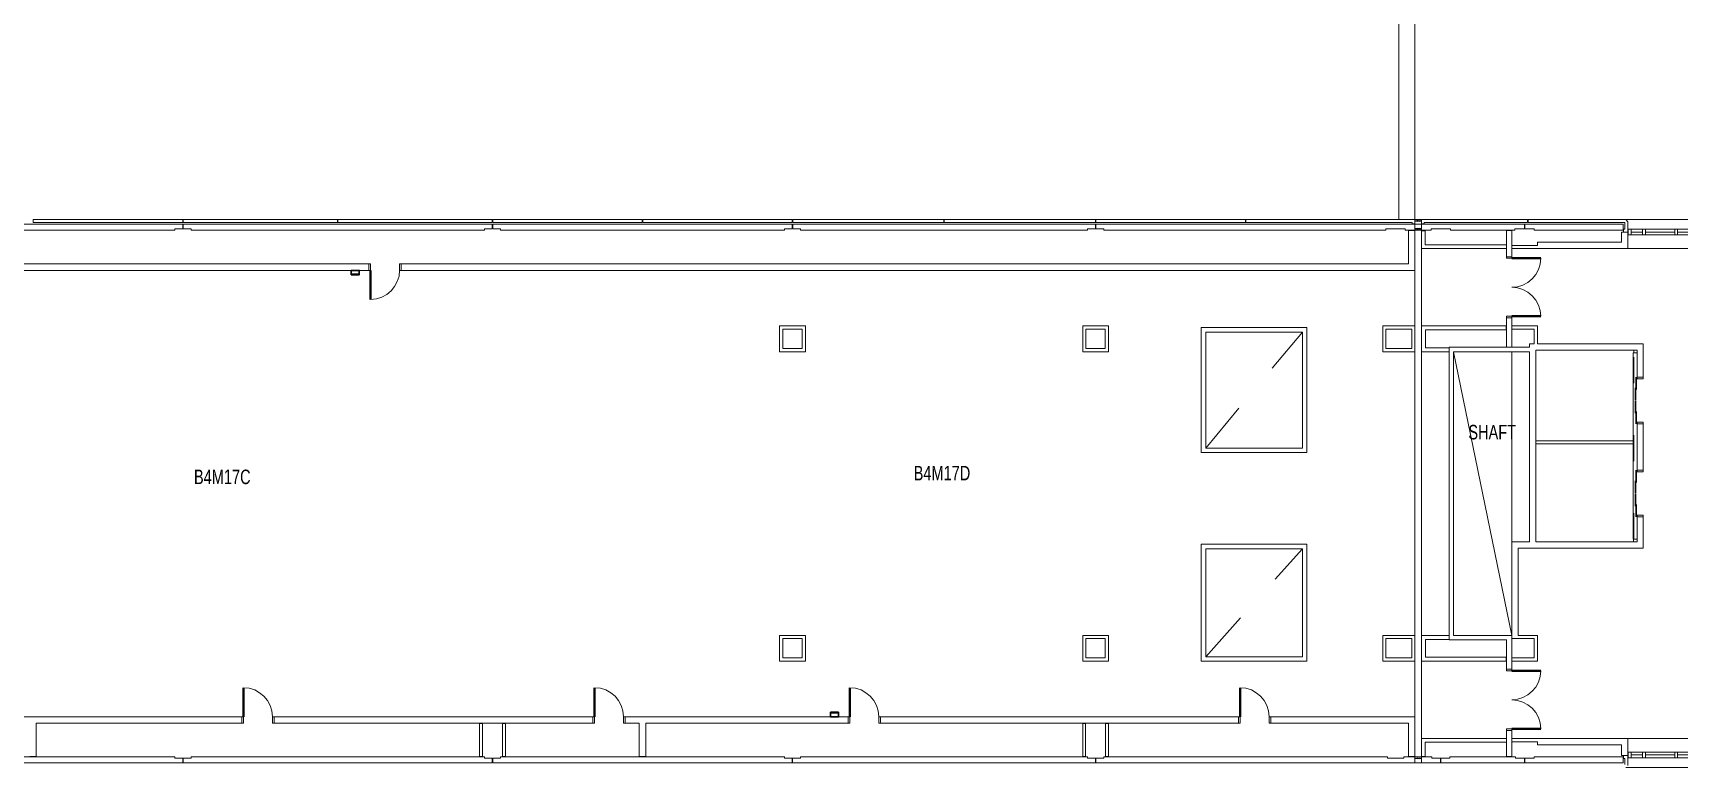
# Model space of a CAD drawing. Header units: inches. Extents: x 1097 to 10841, y 897 to 6841.
# Drawn here: x 6735 to 8776, y 3534 to 4440 of the extents above; entities that cross this region are included whole.
import ezdxf
from ezdxf.enums import TextEntityAlignment as Align

# ---------------------------------------------------------------- set-up
doc = ezdxf.new("R2010")
doc.units = ezdxf.units.IN
doc.header["$MEASUREMENT"] = 0
doc.linetypes.add('DGN2', pattern=[128.991752, 64.495876, -64.495876])
doc.linetypes.add('DGN5', pattern=[96.743814, 32.247938, -64.495876])
doc.layers.get('0').update_dxf_attribs({"lineweight": 18})
for name, color, linetype, lineweight, true_color in [('Level 15', 7, 'Continuous', 18, 0xfefefe), ('Level 16', 7, 'Continuous', 18, 0xfefefe), ('Level 18', 7, 'Continuous', 18, 0xfefefe), ('Level 21', 7, 'Continuous', 18, 0xfefefe), ('Level 22', 7, 'Continuous', 18, 0xfefefe), ('Level 23', 7, 'Continuous', 18, 0xfefefe), ('Level 24', 7, 'Continuous', 18, 0xfefefe), ('Level 25', 7, 'Continuous', 18, 0xfefefe), ('Level 26', 7, 'Continuous', 18, 0xfefefe), ('Level 38', 7, 'Continuous', 18, 0xfefefe), ('Level 48', 7, 'Continuous', 18, 0xfefefe), ('Level 54', 7, 'Continuous', 18, 0xfefefe)]:
    doc.layers.add(name, color=color, linetype=linetype, lineweight=lineweight, true_color=true_color)
doc.styles.add('Styledgn001', font='dgn001.shx')

# ---------------------------------------------------------------- blocks, each defined once
blk = doc.blocks.new('8EJ1')
at = {"layer": 'Level 21', "color": 2, "linetype": 'Continuous', "lineweight": 13, "true_color": 0xffff00}
for p, q in [((0, 0), (8, 0)), ((1.5, 0), (1.5, -1.022625)), ((3.125, 0), (3.125, -1.022625)), ((4.875, 0), (4.875, -1.022625)), ((6.5, 0), (6.5, -1.022625))]:
    blk.add_line(p, q, dxfattribs=at)
blk.add_lwpolyline([(8, -1.5), (7.5, -2.5), (7, -1.5), (6.5, -2.5), (6, -1.5), (5.5, -2.5), (5, -1.5), (4.5, -2.5), (4, -1.5), (3.5, -2.5), (3, -1.5), (2.5, -2.5), (2, -1.5), (1.5, -2.5), (1, -1.5), (0.5, -2.5), (0, -1.5)], dxfattribs=at)
blk = doc.blocks.new('ASHNG7')
at = {"layer": 'Level 25', "color": 2, "linetype": 'Continuous', "lineweight": 40, "true_color": 0xffff00}
blk.add_line((0, 36), (0, 0), dxfattribs=at)
at = {"layer": 'Level 25', "color": 2, "linetype": 'Continuous', "lineweight": 0, "true_color": 0xffff00}
blk.add_ellipse((0, 0), major_axis=(36.000001, 0), ratio=1, start_param=6.2831850163, end_param=7.8539812946, dxfattribs=at)
at = {"layer": 'Level 26', "color": 2, "linetype": 'Continuous', "lineweight": 13, "true_color": 0xffff00}
for points in [[(-1.999875, 0), (0.000125, 0), (0.000125, -7.999875), (-1.999875, -7.999875)], [(38, 0), (36, 0), (36, -7.999875), (38, -7.999875)]]:
    blk.add_lwpolyline(points, dxfattribs=at)
blk = doc.blocks.new('ASHNG8')
at = {"layer": 'Level 25', "color": 2, "linetype": 'Continuous', "lineweight": 40, "true_color": 0xffff00}
blk.add_line((0, 36), (0, 0), dxfattribs=at)
at = {"layer": 'Level 25', "color": 2, "linetype": 'Continuous', "lineweight": 0, "true_color": 0xffff00}
blk.add_ellipse((0, 0), major_axis=(36.000001, 0), ratio=1, start_param=6.2831850163, end_param=7.8539812946, dxfattribs=at)
at = {"layer": 'Level 26', "color": 2, "linetype": 'Continuous', "lineweight": 13, "true_color": 0xffff00}
for points in [[(-1.999875, 0), (0.000125, 0), (0.000125, -7.999875), (-1.999875, -7.999875)], [(38, 0), (36, 0), (36, -7.999875), (38, -7.999875)]]:
    blk.add_lwpolyline(points, dxfattribs=at)
blk = doc.blocks.new('ASHNG9')
at = {"layer": 'Level 25', "color": 2, "linetype": 'Continuous', "lineweight": 40, "true_color": 0xffff00}
blk.add_line((0, 36), (0, 0), dxfattribs=at)
at = {"layer": 'Level 25', "color": 2, "linetype": 'Continuous', "lineweight": 0, "true_color": 0xffff00}
blk.add_ellipse((0, 0), major_axis=(36.000001, 0), ratio=1, start_param=6.2831850163, end_param=7.8539812946, dxfattribs=at)
at = {"layer": 'Level 26', "color": 2, "linetype": 'Continuous', "lineweight": 13, "true_color": 0xffff00}
for points in [[(-1.999875, 0), (0.000125, 0), (0.000125, -7.999875), (-1.999875, -7.999875)], [(38, 0), (36, 0), (36, -7.999875), (38, -7.999875)]]:
    blk.add_lwpolyline(points, dxfattribs=at)
blk = doc.blocks.new('ASHNG10')
at = {"layer": 'Level 25', "color": 2, "linetype": 'Continuous', "lineweight": 40, "true_color": 0xffff00}
blk.add_line((0, 36), (0, 0), dxfattribs=at)
at = {"layer": 'Level 25', "color": 2, "linetype": 'Continuous', "lineweight": 0, "true_color": 0xffff00}
blk.add_ellipse((0, 0), major_axis=(36.000001, 0), ratio=1, start_param=6.2831850163, end_param=7.8539812946, dxfattribs=at)
at = {"layer": 'Level 26', "color": 2, "linetype": 'Continuous', "lineweight": 13, "true_color": 0xffff00}
for points in [[(-1.999875, 0), (0.000125, 0), (0.000125, -7.999875), (-1.999875, -7.999875)], [(38, 0), (36, 0), (36, -7.999875), (38, -7.999875)]]:
    blk.add_lwpolyline(points, dxfattribs=at)
blk = doc.blocks.new('ASHNG12')
at = {"layer": 'Level 25', "color": 2, "linetype": 'Continuous', "lineweight": 40, "true_color": 0xffff00}
blk.add_line((0, -36), (0, 0), dxfattribs=at)
at = {"layer": 'Level 25', "color": 2, "linetype": 'Continuous', "lineweight": 0, "true_color": 0xffff00}
blk.add_ellipse((0, 0), major_axis=(36.000001, 0), ratio=1, start_param=4.7123893198, end_param=6.283185598, dxfattribs=at)
at = {"layer": 'Level 26', "color": 2, "linetype": 'Continuous', "lineweight": 13, "true_color": 0xffff00}
for points in [[(-1.999875, 0), (0.000125, 0), (0.000125, 7.999875), (-1.999875, 7.999875)], [(38, 0), (36, 0), (36, 7.999875), (38, 7.999875)]]:
    blk.add_lwpolyline(points, dxfattribs=at)
blk = doc.blocks.new('8EJ2')
at = {"layer": 'Level 21', "color": 2, "linetype": 'Continuous', "lineweight": 13, "true_color": 0xffff00}
for p, q in [((0, 0), (8, 0)), ((1.5, 0), (1.5, 1.022625)), ((3.125, 0), (3.125, 1.022625)), ((4.875, 0), (4.875, 1.022625)), ((6.5, 0), (6.5, 1.022625))]:
    blk.add_line(p, q, dxfattribs=at)
blk.add_lwpolyline([(8, 1.5), (7.5, 2.5), (7, 1.5), (6.5, 2.5), (6, 1.5), (5.5, 2.5), (5, 1.5), (4.5, 2.5), (4, 1.5), (3.5, 2.5), (3, 1.5), (2.5, 2.5), (2, 1.5), (1.5, 2.5), (1, 1.5), (0.5, 2.5), (0, 1.5)], dxfattribs=at)
blk = doc.blocks.new('8EJ3')
at = {"layer": 'Level 21', "color": 2, "linetype": 'Continuous', "lineweight": 13, "true_color": 0xffff00}
for p, q in [((0, 0), (-8, 0)), ((-6.5, 0), (-6.5, -1.022625)), ((-4.875, 0), (-4.875, -1.022625)), ((-3.125, 0), (-3.125, -1.022625)), ((-1.5, 0), (-1.5, -1.022625))]:
    blk.add_line(p, q, dxfattribs=at)
blk.add_lwpolyline([(-8, -1.5), (-7.5, -2.5), (-7, -1.5), (-6.5, -2.5), (-6, -1.5), (-5.5, -2.5), (-5, -1.5), (-4.5, -2.5), (-4, -1.5), (-3.5, -2.5), (-3, -1.5), (-2.5, -2.5), (-2, -1.5), (-1.5, -2.5), (-1, -1.5), (-0.5, -2.5), (0, -1.5)], dxfattribs=at)
blk = doc.blocks.new('FE2')
at = {"layer": 'Level 54', "color": 30, "linetype": 'Continuous', "lineweight": 0, "true_color": 0xf26432}
blk.add_line((-5, 4.5), (5, 4.5), dxfattribs=at)
at = {"layer": 'Level 54', "color": 30, "linetype": 'Continuous', "lineweight": 30, "true_color": 0xf26432}
blk.add_lwpolyline([(-5, 5.5), (-5, 0), (5, 0), (5, 5.5), (-5, 5.5)], close=True, dxfattribs=at)
blk = doc.blocks.new('FE3')
at = {"layer": 'Level 54', "color": 30, "linetype": 'Continuous', "lineweight": 0, "true_color": 0xf26432}
blk.add_line((-5, -4.5), (5, -4.5), dxfattribs=at)
at = {"layer": 'Level 54', "color": 30, "linetype": 'Continuous', "lineweight": 30, "true_color": 0xf26432}
blk.add_lwpolyline([(-5, -5.5), (-5, 0), (5, 0), (5, -5.5), (-5, -5.5)], close=True, dxfattribs=at)
blk = doc.blocks.new('WINWIN1')
at = {"layer": 'Level 15', "color": 30, "linetype": 'Continuous', "lineweight": 0, "true_color": 0xf26432}
blk.add_line((-82.5, 19), (3.11, 19), dxfattribs=at)
at = {"layer": 'Level 16', "color": 163, "linetype": 'Continuous', "lineweight": 0, "true_color": 0x5587b9}
for p, q in [((-3.5, 7), (-75.5, 7)), ((-3.5, 0), (-75.5, 0))]:
    blk.add_line(p, q, dxfattribs=at)
at = {"layer": 'Level 16', "color": 163, "linetype": 'Continuous', "lineweight": 13, "true_color": 0x5587b9}
for p, q in [((-61.25, 3.5), (-75.5, 3.5)), ((-21.25, 3.5), (-57.75, 3.5)), ((-3.5, 3.5), (-17.75, 3.5))]:
    blk.add_line(p, q, dxfattribs=at)
for points in [[(-79, 0), (-79, 7), (-75.5, 7), (-75.5, 0), (-79, 0)], [(-61.25, 0), (-61.25, 7), (-57.75, 7), (-57.75, 0), (-61.25, 0)], [(-21.25, 0), (-21.25, 7), (-17.75, 7), (-17.75, 0), (-21.25, 0)], [(-3.5, 0), (-3.5, 7), (0, 7), (0, 0), (-3.5, 0)]]:
    blk.add_lwpolyline(points, close=True, dxfattribs=at)
blk = doc.blocks.new('WINWIN2')
at = {"layer": 'Level 15', "color": 30, "linetype": 'Continuous', "lineweight": 0, "true_color": 0xf26432}
blk.add_line((82.5, -19), (-3.11, -19), dxfattribs=at)
at = {"layer": 'Level 16', "color": 163, "linetype": 'Continuous', "lineweight": 0, "true_color": 0x5587b9}
for p, q in [((3.5, 0), (75.5, 0)), ((3.5, -7), (75.5, -7))]:
    blk.add_line(p, q, dxfattribs=at)
at = {"layer": 'Level 16', "color": 163, "linetype": 'Continuous', "lineweight": 13, "true_color": 0x5587b9}
for p, q in [((3.5, -3.5), (17.75, -3.5)), ((21.25, -3.5), (57.75, -3.5)), ((61.25, -3.5), (75.5, -3.5))]:
    blk.add_line(p, q, dxfattribs=at)
for points in [[(3.5, 0), (3.5, -7), (0, -7), (0, 0), (3.5, 0)], [(21.25, 0), (21.25, -7), (17.75, -7), (17.75, 0), (21.25, 0)], [(61.25, 0), (61.25, -7), (57.75, -7), (57.75, 0), (61.25, 0)], [(79, 0), (79, -7), (75.5, -7), (75.5, 0), (79, 0)]]:
    blk.add_lwpolyline(points, close=True, dxfattribs=at)
blk = doc.blocks.new('BOPEN10')
at = {"layer": 'Level 25', "color": 2, "linetype": 'Continuous', "lineweight": 0, "true_color": 0xffff00}
for p, q in [((-1.625, 0), (6, 0)), ((-1.625, -54), (6, -54))]:
    blk.add_line(p, q, dxfattribs=at)
at = {"layer": 'Level 26', "color": 2, "linetype": 'Continuous', "lineweight": 13, "true_color": 0xffff00}
for points in [[(6, 2), (6, 0), (-1.625, 0), (-1.625, 2)], [(6, -56), (6, -54), (-1.625, -54), (-1.625, -56)]]:
    blk.add_lwpolyline(points, dxfattribs=at)
blk = doc.blocks.new('BOPEN11')
at = {"layer": 'Level 25', "color": 2, "linetype": 'Continuous', "lineweight": 0, "true_color": 0xffff00}
for p, q in [((-1.625, 0), (6, 0)), ((-1.625, -54), (6, -54))]:
    blk.add_line(p, q, dxfattribs=at)
at = {"layer": 'Level 26', "color": 2, "linetype": 'Continuous', "lineweight": 13, "true_color": 0xffff00}
for points in [[(6, 2), (6, 0), (-1.625, 0), (-1.625, 2)], [(6, -56), (6, -54), (-1.625, -54), (-1.625, -56)]]:
    blk.add_lwpolyline(points, dxfattribs=at)
blk = doc.blocks.new('ADBLE4')
at = {"layer": 'Level 25', "color": 2, "linetype": 'Continuous', "lineweight": 40, "true_color": 0xffff00}
for p, q in [((0, 72), (36, 72)), ((0, 0), (36, 0))]:
    blk.add_line(p, q, dxfattribs=at)
at = {"layer": 'Level 25', "color": 2, "linetype": 'Continuous', "lineweight": 0, "true_color": 0xffff00}
for centre, major_axis, start_param, end_param in [((0, 72), (0, -36), 0, 1.570791), ((0, 0), (0, 36), 4.712394, 6.283185)]:
    blk.add_ellipse(centre, major_axis=major_axis, ratio=1, start_param=start_param, end_param=end_param, dxfattribs=at)
at = {"layer": 'Level 26', "color": 2, "linetype": 'Continuous', "lineweight": 13, "true_color": 0xffff00}
for points in [[(0, 74), (0, 72), (-6.5, 72), (-6.5, 74)], [(0, -2), (0, 0), (-6.5, 0), (-6.5, -2)]]:
    blk.add_lwpolyline(points, dxfattribs=at)
blk = doc.blocks.new('ADBLE5')
at = {"layer": 'Level 25', "color": 2, "linetype": 'Continuous', "lineweight": 40, "true_color": 0xffff00}
for p, q in [((0, 72), (36, 72)), ((0, 0), (36, 0))]:
    blk.add_line(p, q, dxfattribs=at)
at = {"layer": 'Level 25', "color": 2, "linetype": 'Continuous', "lineweight": 0, "true_color": 0xffff00}
for centre, major_axis, start_param, end_param in [((0, 72), (0, -36), 0, 1.570791), ((0, 0), (0, 36), 4.712394, 6.283185)]:
    blk.add_ellipse(centre, major_axis=major_axis, ratio=1, start_param=start_param, end_param=end_param, dxfattribs=at)
at = {"layer": 'Level 26', "color": 2, "linetype": 'Continuous', "lineweight": 13, "true_color": 0xffff00}
for points in [[(0, 74), (0, 72), (-6.5, 72), (-6.5, 74)], [(0, -2), (0, 0), (-6.5, 0), (-6.5, -2)]]:
    blk.add_lwpolyline(points, dxfattribs=at)
blk = doc.blocks.new('ED4')
at = {"layer": 'Level 25', "color": 2, "linetype": 'Continuous', "lineweight": 30, "true_color": 0xffff00}
for p, q in [((-1.000125, 2), (-1.000125, -13.25)), ((-2.000125, -11.25), (-2.000125, -26.5)), ((-2.000125, -27.5), (-2.000125, -42.75)), ((-1.000125, -40.75), (-1.000125, -56))]:
    blk.add_line(p, q, dxfattribs=at)
blk = doc.blocks.new('ED41')
at = {"layer": 'Level 25', "color": 2, "linetype": 'Continuous', "lineweight": 30, "true_color": 0xffff00}
for p, q in [((-1.000125, 2), (-1.000125, -13.25)), ((-2.000125, -11.25), (-2.000125, -26.5)), ((-2.000125, -27.5), (-2.000125, -42.75)), ((-1.000125, -40.75), (-1.000125, -56))]:
    blk.add_line(p, q, dxfattribs=at)
blk = doc.blocks.new('8EJ4')
at = {"layer": 'Level 21', "color": 2, "linetype": 'Continuous', "lineweight": 13, "true_color": 0xffff00}
for p, q in [((0, 0), (-8, 0)), ((-6.5, 0), (-6.5, -1.022625)), ((-4.875, 0), (-4.875, -1.022625)), ((-3.125, 0), (-3.125, -1.022625)), ((-1.5, 0), (-1.5, -1.022625))]:
    blk.add_line(p, q, dxfattribs=at)
blk.add_lwpolyline([(-8, -1.5), (-7.5, -2.5), (-7, -1.5), (-6.5, -2.5), (-6, -1.5), (-5.5, -2.5), (-5, -1.5), (-4.5, -2.5), (-4, -1.5), (-3.5, -2.5), (-3, -1.5), (-2.5, -2.5), (-2, -1.5), (-1.5, -2.5), (-1, -1.5), (-0.5, -2.5), (0, -1.5)], dxfattribs=at)
blk = doc.blocks.new('8EJ5')
at = {"layer": 'Level 21', "color": 2, "linetype": 'Continuous', "lineweight": 13, "true_color": 0xffff00}
for p, q in [((0, 0), (8, 0)), ((1.5, 0), (1.5, 1.022625)), ((3.125, 0), (3.125, 1.022625)), ((4.875, 0), (4.875, 1.022625)), ((6.5, 0), (6.5, 1.022625))]:
    blk.add_line(p, q, dxfattribs=at)
blk.add_lwpolyline([(8, 1.5), (7.5, 2.5), (7, 1.5), (6.5, 2.5), (6, 1.5), (5.5, 2.5), (5, 1.5), (4.5, 2.5), (4, 1.5), (3.5, 2.5), (3, 1.5), (2.5, 2.5), (2, 1.5), (1.5, 2.5), (1, 1.5), (0.5, 2.5), (0, 1.5)], dxfattribs=at)

msp = doc.modelspace()

# ---------------------------------------------------------------- linework, layer by layer
at = {"layer": 'Level 15', "color": 30, "linetype": 'Continuous', "lineweight": 13, "true_color": 0xf26432}
for p, q in [((8428.544, 4208.544), (8428.544, 4744.544)), ((8448.544, 4208.544), (8448.544, 4724.544)), ((6734.794, 4208.544), (6920.294, 4208.544)), ((6734.794, 4208.544), (6734.794, 4204.919)), ((6920.294, 4208.544), (6920.294, 4204.919)), ((6920.794, 4204.919), (6920.794, 4208.544)), ((6920.794, 4208.544), (7112.294, 4208.544)), ((7112.294, 4208.544), (7112.294, 4204.919)), ((7112.794, 4208.544), (7304.294, 4208.544)), ((7112.794, 4208.544), (7112.794, 4204.919)), ((7304.294, 4208.544), (7304.294, 4204.919)), ((7304.794, 4204.919), (7304.794, 4208.544)), ((7304.794, 4208.544), (7490.294, 4208.544)), ((7490.294, 4208.544), (7490.294, 4204.919)), ((7490.794, 4208.544), (7676.294, 4208.544)), ((7490.794, 4208.544), (7490.794, 4204.919)), ((7676.294, 4208.544), (7676.294, 4204.919)), ((7676.794, 4204.919), (7676.794, 4208.544)), ((7676.794, 4208.544), (7864.294, 4208.544)), ((7864.294, 4208.544), (7864.294, 4204.919)), ((7864.794, 4208.544), (8052.294, 4208.544)), ((7864.794, 4208.544), (7864.794, 4204.919)), ((8052.294, 4208.544), (8052.294, 4204.919)), ((8052.794, 4204.919), (8052.794, 4208.544)), ((8052.794, 4208.544), (8238.294, 4208.544)), ((8238.294, 4208.544), (8238.294, 4204.919)), ((8238.794, 4208.544), (8448.544, 4208.544)), ((8238.794, 4208.544), (8238.794, 4204.919)), ((8448.544, 4208.544), (8448.544, 4203.294125)), ((8588.294, 4208.544), (8456.544, 4208.544)), ((8456.544, 4203.294125), (8456.544, 4208.544)), ((8588.294, 4208.544), (8588.294, 4204.919)), ((8588.794, 4208.544), (8588.794, 4204.919)), ((8709.941, 4208.544), (8588.794, 4208.544)), ((8712.566, 4205.919), (8709.941, 4208.544)), ((8712.566, 4193.044125), (8712.566, 4205.919)), ((6910.638625, 4202.919), (6558.64075, 4202.919125)), ((6558.64075, 4195.294), (6910.638625, 4195.294)), ((6734.794, 4204.919), (6920.294, 4204.919)), ((6910.638625, 4202.919), (6920.294, 4202.919)), ((6910.638625, 4197.044), (6920.294, 4197.044)), ((6910.638625, 4197.044), (6910.638625, 4195.294)), ((6920.294, 4202.919), (6920.294, 4197.044)), ((6920.794, 4204.919), (7112.294, 4204.919)), ((6920.794, 4197.294), (6920.794, 4202.919)), ((6920.794, 4202.919), (6930.640625, 4202.919)), ((6920.794, 4202.919), (6920.794, 4197.044)), ((6920.794, 4197.044), (6930.640625, 4197.044)), ((7294.638625, 4202.919), (6930.640625, 4202.919)), ((6930.640625, 4197.044), (6930.640625, 4195.294)), ((6930.640625, 4195.294), (7294.638625, 4195.294)), ((7112.794, 4204.919), (7304.294, 4204.919)), ((7294.638625, 4202.919), (7304.294, 4202.919)), ((7294.638625, 4197.044), (7304.294, 4197.044)), ((7294.638625, 4197.044), (7294.638625, 4195.294)), ((7304.294, 4202.919), (7304.294, 4197.044)), ((7304.794, 4204.919), (7490.294, 4204.919)), ((7304.794, 4197.294), (7304.794, 4202.919)), ((7304.794, 4202.919), (7314.640625, 4202.919)), ((7304.794, 4202.919), (7304.794, 4197.044)), ((7304.794, 4197.044), (7314.640625, 4197.044)), ((7666.638625, 4202.919), (7314.640625, 4202.919)), ((7314.640625, 4197.044), (7314.640625, 4195.294)), ((7314.640625, 4195.294), (7666.638625, 4195.294)), ((7490.794, 4204.919), (7676.294, 4204.919)), ((7666.638625, 4202.919), (7676.294, 4202.919)), ((7666.638625, 4197.044), (7676.294, 4197.044)), ((7666.638625, 4197.044), (7666.638625, 4195.294)), ((7676.294, 4202.919), (7676.294, 4197.044)), ((7676.794, 4204.919), (7864.294, 4204.919)), ((7676.794, 4197.294), (7676.794, 4202.919)), ((7676.794, 4202.919), (7686.640625, 4202.919)), ((7676.794, 4202.919), (7676.794, 4197.044)), ((7676.794, 4197.044), (7686.640625, 4197.044)), ((8042.646625, 4202.919), (7686.640625, 4202.919)), ((7686.640625, 4197.044), (7686.640625, 4195.294)), ((7686.640625, 4195.294), (8042.646625, 4195.294)), ((7864.794, 4204.919), (8052.294, 4204.919)), ((8042.646625, 4202.919), (8052.294, 4202.919)), ((8042.646625, 4197.044), (8052.294, 4197.044)), ((8042.646625, 4197.044), (8042.646625, 4195.294)), ((8052.294, 4202.919), (8052.294, 4197.044)), ((8052.794, 4204.919), (8238.294, 4204.919)), ((8052.794, 4202.919), (8062.648625, 4202.919)), ((8052.794, 4202.919), (8052.794, 4197.044)), ((8052.794, 4197.044), (8062.648625, 4197.044)), ((8412.577125, 4202.919), (8062.648625, 4202.919)), ((8062.648625, 4197.044), (8062.648625, 4195.294)), ((8062.648625, 4195.294), (8412.577125, 4195.294)), ((8238.794, 4204.919), (8444.919, 4204.919)), ((8412.577125, 4202.919), (8436.544, 4202.919)), ((8412.577125, 4197.044), (8436.544, 4197.044)), ((8412.577125, 4197.044), (8412.577125, 4195.294)), ((8448.544, 4202.919), (8436.544, 4202.919)), ((8436.544, 4197.044), (8436.544, 4195.294)), ((8436.544, 4195.294), (8448.544, 4195.294)), ((8444.919, 4204.919), (8444.919, 4203.294125)), ((8448.544, 4203.294125), (8444.919, 4203.294125)), ((8448.544, 4202.919), (8448.544, 4195.294)), ((8456.544, 4203.294125), (8460.169125, 4203.294125)), ((8456.544, 4202.919125), (8468.544, 4202.919125)), ((8456.544, 4195.294125), (8456.544, 4202.919125)), ((8468.544, 4195.294125), (8456.544, 4195.294125)), ((8588.294, 4204.919), (8460.169125, 4204.919)), ((8460.169125, 4203.294125), (8460.169125, 4204.919)), ((8468.544, 4202.919125), (8492.544, 4202.919125)), ((8468.544, 4195.294125), (8468.544, 4197.044125)), ((8468.544, 4197.044125), (8492.544, 4197.044125)), ((8572.54375, 4202.919125), (8492.544, 4202.919125)), ((8492.544, 4195.294125), (8492.544, 4197.044125)), ((8572.54375, 4195.294125), (8492.544, 4195.294125)), ((8572.54375, 4202.919125), (8584.294, 4202.919125)), ((8572.54375, 4195.294125), (8572.54375, 4197.044125)), ((8572.54375, 4197.044125), (8584.294, 4197.044125)), ((8584.294, 4202.919125), (8584.294, 4197.044125)), ((8596.54425, 4202.919125), (8584.794, 4202.919125)), ((8584.794, 4197.044125), (8584.794, 4202.919125)), ((8596.54425, 4197.044125), (8584.794, 4197.044125)), ((8708.941, 4204.919), (8588.794, 4204.919)), ((8706.941, 4202.919125), (8596.54425, 4202.919125)), ((8596.54425, 4195.294125), (8596.54425, 4197.044125)), ((8706.941, 4195.294125), (8596.54425, 4195.294125)), ((8706.941, 4195.294125), (8706.941, 4202.919125)), ((8707.316, 4196.66925), (8708.941, 4196.66925)), ((8707.316, 4196.66925), (8707.316, 4193.044125)), ((8707.316, 4193.044125), (8712.566, 4193.044125)), ((8708.941, 4196.66925), (8708.941, 4204.919)), ((7288.544, 3542.16925), (7288.544, 3583.169)), ((7288.544, 3583.169), (7292.169, 3583.169)), ((7292.169, 3542.16925), (7292.169, 3583.169)), ((7316.918875, 3542.16925), (7316.918875, 3583.169)), ((7316.918875, 3583.169), (7320.544, 3583.169)), ((7320.544, 3542.16925), (7320.544, 3583.169)), ((8036.544, 3542.16925), (8036.544, 3583.169)), ((8036.544, 3583.169), (8040.169, 3583.169)), ((8040.169, 3542.16925), (8040.169, 3583.169)), ((8064.918875, 3542.16925), (8064.918875, 3583.169)), ((8064.918875, 3583.169), (8068.544, 3583.169)), ((8068.544, 3542.16925), (8068.544, 3583.169)), ((6558.64075, 3541.79425), (6910.638625, 3541.79425)), ((6558.64075, 3534.169125), (6910.638625, 3534.168875)), ((6910.638625, 3541.79425), (6910.638625, 3540.044)), ((6910.638625, 3540.044), (6920.294, 3540.044)), ((6910.638625, 3534.168875), (6920.294, 3534.168875)), ((6920.294, 3540.044), (6920.294, 3534.168875)), ((6920.794, 3540.044), (6920.794, 3534.168875)), ((6920.794, 3540.044), (6930.640625, 3540.044)), ((6920.794, 3534.168875), (6930.640625, 3534.168875)), ((6930.640625, 3541.79425), (7294.638625, 3541.79425)), ((6930.640625, 3541.79425), (6930.640625, 3540.044)), ((6930.640625, 3534.169125), (7294.638625, 3534.168875)), ((7288.544, 3542.16925), (7292.169, 3542.16925)), ((7294.638625, 3541.79425), (7294.638625, 3540.044)), ((7294.638625, 3540.044), (7304.27175, 3540.044)), ((7294.638625, 3534.168875), (7304.27175, 3534.168875)), ((7304.27175, 3540.044), (7304.27175, 3534.168875)), ((7304.77175, 3540.044), (7304.77175, 3534.168875)), ((7304.77175, 3540.044), (7314.640625, 3540.044)), ((7304.77175, 3534.168875), (7666.559375, 3534.168875)), ((7314.640625, 3541.79425), (7666.638625, 3541.79425)), ((7314.640625, 3541.79425), (7314.640625, 3540.044)), ((7316.918875, 3542.16925), (7320.544, 3542.16925)), ((7666.559375, 3534.168875), (7666.638625, 3534.168875)), ((7666.638625, 3541.79425), (7666.638625, 3540.044)), ((7666.638625, 3540.044), (7676.27175, 3540.044)), ((7666.638625, 3534.168875), (7676.27175, 3534.168875)), ((7676.27175, 3540.044), (7676.27175, 3534.168875)), ((7676.77175, 3540.044), (7676.77175, 3534.168875)), ((7676.77175, 3540.044), (7686.640625, 3540.044)), ((7676.77175, 3534.168875), (7686.640625, 3534.168875)), ((7686.640625, 3541.79425), (8042.646625, 3541.79425)), ((7686.640625, 3541.79425), (7686.640625, 3540.044)), ((7686.640625, 3534.169125), (8042.646625, 3534.168875)), ((8036.544, 3542.16925), (8040.169, 3542.16925)), ((8042.646625, 3541.79425), (8042.646625, 3540.044)), ((8042.646625, 3540.044), (8052.27175, 3540.044)), ((8042.646625, 3534.168875), (8052.27175, 3534.168875)), ((8052.27175, 3540.044), (8052.27175, 3534.168875)), ((8052.77175, 3540.044), (8062.648625, 3540.044)), ((8052.77175, 3540.044), (8052.77175, 3534.168875)), ((8052.77175, 3534.168875), (8414.581, 3534.168875)), ((8062.648625, 3541.79425), (8414.646625, 3541.79425)), ((8062.648625, 3541.79425), (8062.648625, 3540.044)), ((8064.918875, 3542.16925), (8068.544, 3542.16925)), ((8414.581, 3534.168875), (8414.646625, 3534.168875)), ((8414.646625, 3541.79425), (8414.646625, 3540.044)), ((8414.646625, 3540.044), (8434.648625, 3540.044)), ((8414.646625, 3534.168875), (8434.648625, 3534.168875)), ((8434.648625, 3541.794), (8448.544, 3541.794)), ((8434.648625, 3541.794), (8434.648625, 3540.044)), ((8448.544, 3534.168875), (8434.648625, 3534.168875)), ((8448.544, 3541.794), (8448.544, 3534.168875)), ((8469.294, 3541.79425), (8456.544, 3541.79425)), ((8456.544, 3534.169125), (8456.544, 3541.79425)), ((8469.294, 3534.169125), (8456.544, 3534.169125)), ((8469.294, 3540.044375), (8469.294, 3541.79425)), ((8469.294, 3540.044375), (8480.29375, 3540.044375)), ((8469.294, 3534.16925), (8480.29375, 3534.16925)), ((8480.29375, 3540.044375), (8480.29375, 3534.16925)), ((8480.79425, 3540.04425), (8491.794, 3540.04425)), ((8480.79425, 3540.04425), (8480.79425, 3534.169125)), ((8480.79425, 3534.169125), (8491.794, 3534.169125)), ((8573.29425, 3541.79425), (8491.794, 3541.79425)), ((8491.794, 3541.79425), (8491.794, 3540.04425)), ((8573.29425, 3534.169125), (8491.794, 3534.169125)), ((8573.29425, 3534.169125), (8491.794, 3534.169125)), ((8573.29425, 3540.04425), (8573.29425, 3541.79425)), ((8573.29425, 3540.04425), (8584.294, 3540.04425)), ((8573.29425, 3534.169125), (8584.294, 3534.169125)), ((8584.294, 3540.04425), (8584.294, 3534.169125)), ((8596.54425, 3540.044375), (8584.794, 3540.044375)), ((8584.794, 3534.16925), (8584.794, 3540.044375)), ((8596.54425, 3534.16925), (8584.794, 3534.16925)), ((8706.93, 3541.79425), (8596.54425, 3541.79425)), ((8596.54425, 3540.044375), (8596.54425, 3541.79425)), ((8706.93, 3534.169125), (8596.54425, 3534.169125)), ((8706.93, 3534.169125), (8706.93, 3541.79425)), ((8707.305, 3543.34675), (8712.555, 3543.34675)), ((8707.305, 3543.34675), (8707.305, 3539.72175)), ((8707.305, 3539.72175), (8708.93, 3539.72175)), ((8708.93, 3539.72175), (8708.93, 3532.169125)), ((8712.555, 3543.34675), (8712.555, 3531.169))]:
    msp.add_line(p, q, dxfattribs=at)
at = {"layer": 'Level 15', "color": 30, "linetype": 'Continuous', "lineweight": 0, "true_color": 0xf26432}
for p, q in [((8712.555125, 4172.544125), (8792.544125, 4172.544125)), ((8712.555125, 3564.544125), (8792.544125, 3564.544125))]:
    msp.add_line(p, q, dxfattribs=at)
at = {"layer": 'Level 18', "color": 30, "linetype": 'DGN2', "lineweight": 0, "true_color": 0xf26432}
for p, q in [((8189.044, 3925.044125), (8309.044, 4069.044)), ((8189.044, 3666.044125), (8309.044, 3800.044125))]:
    msp.add_line(p, q, dxfattribs=at)
at = {"layer": 'Level 18', "color": 30, "linetype": 'Continuous', "lineweight": 0, "true_color": 0xf26432}
msp.add_line((8568.544, 3692.544), (8496.544, 4044.544125), dxfattribs=at)
at = {"layer": 'Level 21', "color": 1, "linetype": 'Continuous', "lineweight": 0, "true_color": 0xff0000}
for p, q in [((8456.544, 4202.919), (8448.544, 4202.919)), ((8448.544, 3541.794), (8448.544, 4195.294125)), ((8456.544, 3534.168875), (8456.544, 4202.919)), ((8448.544, 3534.168875), (8456.544, 3534.168875))]:
    msp.add_line(p, q, dxfattribs=at)
at = {"layer": 'Level 22', "color": 30, "linetype": 'Continuous', "lineweight": 0, "true_color": 0xf26432}
for p in [(8500.544125, 4044.544125), (8568.544, 3806.794125)]:
    msp.add_line(p, (8568.544, 4044.544), dxfattribs=at)
at = {"layer": 'Level 22', "color": 120, "linetype": 'Continuous', "lineweight": 0, "true_color": 0x00ffcd}
for p, q in [((8719.044, 3812.044), (8719.044, 4043.044)), ((8719.044, 4043.044), (8724.294, 4043.044)), ((8720.044, 4043.044), (8720.044, 4046.544)), ((8719.044, 3812.044), (8724.044, 3812.044)), ((8719.794, 3808.544), (8719.794, 3812.044))]:
    msp.add_line(p, q, dxfattribs=at)
at = {"layer": 'Level 22', "color": 120, "linetype": 'DGN5', "lineweight": 0, "true_color": 0x00ffcd}
msp.add_line((8720.044, 3812.044), (8720.044, 4043.044), dxfattribs=at)
at = {"layer": 'Level 23', "color": 2, "linetype": 'Continuous', "lineweight": 13, "true_color": 0xffff00}
for p, q in [((8440.543875, 4194.919), (8440.543875, 4153.544)), ((8448.544, 4194.919), (8440.543875, 4194.919)), ((8448.544, 4194.919), (8448.544, 4145.544)), ((8456.544, 4194.794125), (8456.544, 4172.544375)), ((8461.169125, 4194.794125), (8456.544, 4194.794125)), ((8461.169125, 4194.794125), (8461.169125, 4177.1695)), ((8568.544, 4194.919125), (8562.044, 4194.919125)), ((8562.044, 4162.544125), (8562.044, 4194.919125)), ((8568.544, 4194.919125), (8568.544, 4162.544125)), ((8704.555, 4180.544125), (8704.555, 4193.04425)), ((8704.555, 4193.04425), (8712.555125, 4193.04425)), ((8712.555125, 4172.544125), (8712.555125, 4193.04425)), ((8456.544, 4172.544375), (8562.044, 4172.544375)), ((8461.169125, 4177.1695), (8562.044, 4177.1695)), ((8562.044, 4177.1695), (8562.044, 4172.544375)), ((8568.919, 4176.544125), (8600.544, 4176.544125)), ((8568.919, 4176.544125), (8568.919, 4172.544125)), ((8568.919, 4172.544125), (8600.544, 4172.544125)), ((8600.544, 4180.544125), (8704.555, 4180.544125)), ((8600.544, 4180.544125), (8600.544, 4176.544125)), ((8712.555125, 4172.544125), (8600.544, 4172.544125)), ((6540.544, 4153.544), (7151.299625, 4153.544)), ((6540.544, 4145.544), (7151.299625, 4145.544)), ((7151.299625, 4153.544), (7151.299625, 4145.544)), ((7191.299625, 4153.544), (7191.299625, 4145.544)), ((7191.299625, 4153.544), (8440.543875, 4153.544)), ((7191.299625, 4145.544), (8448.544, 4145.544)), ((8562.044, 4162.544125), (8568.544, 4162.544125)), ((8562.044, 4086.544125), (8562.044, 4050.41925)), ((8562.044, 4086.544125), (8568.544, 4086.544125)), ((8568.544, 4086.544125), (8568.544, 4050.41925)), ((7660.543875, 4076.543875), (7692.544, 4076.544)), ((7660.544, 4044.544), (7660.543875, 4076.543875)), ((7664.543875, 4072.543875), (7688.544, 4072.544)), ((7664.544, 4048.544), (7664.543875, 4072.543875)), ((7688.544, 4072.544), (7688.543875, 4048.543875)), ((7692.544, 4076.544), (7692.543875, 4044.543875)), ((8036.543875, 4076.543875), (8068.544, 4076.544)), ((8036.544, 4044.544), (8036.543875, 4076.543875)), ((8040.543875, 4072.543875), (8064.544, 4072.544)), ((8040.544, 4048.544), (8040.543875, 4072.543875)), ((8064.544, 4072.544), (8064.543875, 4048.543875)), ((8068.544, 4076.544), (8068.543875, 4044.543875)), ((8408.543875, 4076.543875), (8448.544, 4076.544)), ((8408.544, 4044.544), (8408.543875, 4076.543875)), ((8412.543875, 4072.543875), (8444.544, 4072.544)), ((8412.544, 4048.544), (8412.543875, 4072.543875)), ((8444.544, 4072.544), (8444.543875, 4048.543875)), ((8448.544, 4076.544), (8448.543875, 4044.543875)), ((8456.544, 4044.544), (8456.544125, 4076.544125)), ((8456.544125, 4076.544125), (8561.669125, 4076.54375)), ((8461.544, 4049.544), (8461.544125, 4071.544125)), ((8461.544125, 4071.544125), (8561.669125, 4071.543625)), ((8496.544, 4076.544), (8491.544, 4076.544)), ((8561.669125, 4076.54375), (8561.669125, 4071.543625)), ((8568.918875, 4072.54425), (8568.919, 4076.544125)), ((8596.544, 4072.544), (8568.918875, 4072.54425)), ((8600.544, 4076.544), (8568.919, 4076.544125)), ((8596.544125, 4054.169), (8596.544, 4072.544)), ((8600.544125, 4054.169), (8600.544, 4076.544)), ((7692.543875, 4044.543875), (7660.544, 4044.544)), ((7688.543875, 4048.543875), (7664.544, 4048.544)), ((8068.543875, 4044.543875), (8036.544, 4044.544)), ((8064.543875, 4048.543875), (8040.544, 4048.544)), ((8448.543875, 4044.543875), (8408.544, 4044.544)), ((8444.543875, 4048.543875), (8412.544, 4048.544)), ((8491.044, 4044.544125), (8456.544, 4044.544)), ((8491.044, 4049.544125), (8461.544, 4049.544)), ((8491.044, 3687.044), (8491.044, 4050.04425)), ((8590.544, 4050.04425), (8491.044, 4050.04425)), ((8491.044, 4044.544125), (8491.044, 4049.544125)), ((8496.544, 3692.544), (8496.544, 4044.544125)), ((8496.544, 4044.544125), (8590.544, 4044.544125)), ((8568.544, 4050.41925), (8562.044, 4050.41925)), ((8590.54375, 3808.544), (8590.544, 4044.544125)), ((8590.544, 4054.169), (8596.544125, 4054.169)), ((8590.544, 4050.04425), (8590.544, 4054.169)), ((8598.54375, 3808.544), (8598.544, 4046.544)), ((8598.544, 4046.544), (8724.044, 4046.544)), ((8600.544125, 4054.169), (8731.669, 4054.169)), ((8724.044, 4046.544), (8724.044, 4013.002375)), ((8731.669, 4054.169), (8731.669, 4013.002375)), ((8731.669, 4013.002375), (8724.044, 4013.002375)), ((8731.669, 3955.002375), (8724.044, 3955.002375)), ((8724.044, 3955.002375), (8724.044, 3897.544)), ((8731.669, 3955.002375), (8731.669, 3897.544)), ((8731.669, 3897.544), (8724.044, 3897.544)), ((8731.669, 3839.544), (8724.044, 3839.544)), ((8724.044, 3839.544), (8724.044, 3808.544)), ((8731.669, 3839.544), (8731.669, 3800.918875)), ((8568.544, 3692.544), (8568.544, 3808.544)), ((8590.54375, 3808.544), (8568.544, 3808.544)), ((8576.544125, 3692.544), (8576.544125, 3800.918875)), ((8731.669, 3800.918875), (8576.544125, 3800.918875)), ((8724.044, 3808.544), (8598.54375, 3808.544)), ((7660.543875, 3692.543875), (7692.544, 3692.544)), ((7660.544, 3660.544), (7660.543875, 3692.543875)), ((7664.543875, 3688.543875), (7688.544, 3688.544)), ((7664.544, 3664.544), (7664.543875, 3688.543875)), ((7688.544, 3688.544), (7688.543875, 3664.543875)), ((7692.544, 3692.544), (7692.543875, 3660.543875)), ((8036.543875, 3692.543875), (8068.544, 3692.544)), ((8036.544, 3660.544), (8036.543875, 3692.543875)), ((8040.543875, 3688.543875), (8064.544, 3688.544)), ((8040.544, 3664.544), (8040.543875, 3688.543875)), ((8064.544, 3688.544), (8064.543875, 3664.543875)), ((8068.544, 3692.544), (8068.543875, 3660.543875)), ((8408.543875, 3692.543875), (8448.544, 3692.544)), ((8408.544, 3660.544), (8408.543875, 3692.543875)), ((8412.543875, 3688.543875), (8444.544, 3688.544)), ((8412.544, 3664.544), (8412.543875, 3688.543875)), ((8444.544, 3688.544), (8444.543875, 3664.543875)), ((8448.544, 3692.544), (8448.543875, 3660.543875)), ((8456.544, 3692.544), (8456.544125, 3660.543875)), ((8491.044, 3692.543875), (8456.544, 3692.544)), ((8461.544, 3687.544), (8461.544125, 3665.543875)), ((8491.044, 3687.543875), (8461.544, 3687.544)), ((8491.044, 3687.543875), (8491.044, 3692.543875)), ((8562.044, 3687.044), (8491.044, 3687.044)), ((8568.544, 3692.544), (8496.544, 3692.544)), ((8562.044, 3692.544), (8568.544, 3692.544)), ((8562.044, 3687.044), (8562.044, 3650.544125)), ((8568.544, 3650.544125), (8568.544, 3692.544)), ((8568.544, 3688.544), (8596.544125, 3688.544125)), ((8576.544125, 3692.544), (8600.544125, 3692.544125)), ((8596.544125, 3688.544125), (8596.544, 3664.544)), ((8600.544125, 3692.544125), (8600.544, 3660.544)), ((7692.543875, 3660.543875), (7660.544, 3660.544)), ((7688.543875, 3664.543875), (7664.544, 3664.544)), ((8068.543875, 3660.543875), (8036.544, 3660.544)), ((8064.543875, 3664.543875), (8040.544, 3664.544)), ((8448.543875, 3660.543875), (8408.544, 3660.544)), ((8444.543875, 3664.543875), (8412.544, 3664.544)), ((8456.544125, 3660.543875), (8561.669125, 3660.54425)), ((8461.544125, 3665.543875), (8561.669125, 3665.544375)), ((8496.544, 3660.544), (8491.544, 3660.544)), ((8561.669125, 3665.544375), (8561.669125, 3660.54425)), ((8596.544, 3664.544), (8568.919, 3664.544125)), ((8568.919, 3660.544125), (8568.919, 3664.544125)), ((8600.544, 3660.544), (8568.919, 3660.544125)), ((8562.044, 3650.544125), (8568.544, 3650.544125)), ((6654.544, 3591.544125), (6993.544, 3591.544125)), ((6738.544, 3542.16925), (6738.544, 3583.544)), ((6993.544, 3583.544), (6738.544, 3583.544)), ((6993.544, 3591.544125), (6993.544, 3583.544)), ((7033.544, 3591.544125), (7033.544, 3583.544)), ((7033.544, 3591.544125), (7429.082125, 3591.544125)), ((7033.544, 3583.544), (7429.082125, 3583.544)), ((7429.082125, 3591.544125), (7429.082125, 3583.544)), ((7469.082125, 3591.544125), (7469.082125, 3583.544)), ((7469.082125, 3591.544125), (7745.544, 3591.544125)), ((7469.082125, 3583.544), (7486.544, 3583.544)), ((7486.544, 3542.16925), (7486.544, 3583.544)), ((7494.544, 3542.16925), (7494.544, 3583.544)), ((7494.544, 3583.544), (7745.544, 3583.544)), ((7745.544, 3591.544125), (7745.544, 3583.544)), ((7785.544, 3591.544125), (7785.544, 3583.544)), ((7785.544, 3591.544125), (8229.6505, 3591.544125)), ((7785.544, 3583.544), (8229.6505, 3583.544)), ((8229.6505, 3591.544125), (8229.6505, 3583.544)), ((8269.6505, 3591.544125), (8269.6505, 3583.544)), ((8269.6505, 3591.544125), (8448.544, 3591.544125)), ((8269.6505, 3583.544), (8440.543875, 3583.544)), ((8440.543875, 3542.16925), (8440.543875, 3583.544)), ((8448.544, 3542.16925), (8448.544, 3591.544125)), ((8562.044, 3542.16925), (8562.044, 3574.544125)), ((8562.044, 3574.544125), (8568.544, 3574.544125)), ((8568.544, 3542.16925), (8568.544, 3574.544125)), ((8456.544, 3542.16925), (8456.544, 3564.543375)), ((8456.544, 3564.543375), (8562.044, 3564.543375)), ((8461.169125, 3542.16925), (8461.169125, 3559.918375)), ((8461.169125, 3559.918375), (8562.044, 3559.918375)), ((8562.044, 3564.543375), (8562.044, 3559.918375)), ((8600.544, 3564.544125), (8568.919, 3564.544125)), ((8568.919, 3560.544125), (8568.919, 3564.544125)), ((8600.544, 3560.544125), (8568.919, 3560.544125)), ((8600.544, 3564.544125), (8712.555125, 3564.544125)), ((8600.544, 3560.544125), (8600.544, 3556.544125)), ((8600.544, 3556.544125), (8704.555125, 3556.544125)), ((8704.555125, 3556.544125), (8704.555125, 3543.347)), ((8712.555125, 3564.544125), (8712.555125, 3543.346875)), ((6730.544, 3542.16925), (6738.544, 3542.16925)), ((7486.544, 3542.16925), (7494.544, 3542.16925)), ((8440.543875, 3542.16925), (8448.544, 3542.16925)), ((8456.544, 3542.16925), (8461.169125, 3542.16925)), ((8568.544, 3542.16925), (8562.044, 3542.16925)), ((8712.555125, 3543.346875), (8704.555125, 3543.347))]:
    msp.add_line(p, q, dxfattribs=at)
at = {"layer": 'Level 24', "color": 3, "linetype": 'Continuous', "lineweight": 0, "true_color": 0x00ff00}
for p, q in [((8598.543875, 3934.04375), (8719.044, 3934.04375)), ((8598.543875, 3930.04375), (8719.044, 3930.04375))]:
    msp.add_line(p, q, dxfattribs=at)
at = {"layer": 'Level 38', "color": 2, "linetype": 'Continuous', "lineweight": 0, "true_color": 0xffff00}
for p, q in [((8183.544, 4074.544), (8183.544, 3919.544125)), ((8314.544, 4074.544), (8183.544, 4074.544)), ((8309.044, 4069.044), (8189.044, 4069.044)), ((8189.044, 4069.044), (8189.044, 3925.044125)), ((8309.044, 3925.044125), (8309.044, 4069.044)), ((8314.544, 4074.544), (8314.544, 3919.544125)), ((8189.044, 3925.044125), (8309.044, 3925.044125)), ((8183.544, 3919.544125), (8314.544, 3919.544125)), ((8183.544, 3660.544), (8183.544, 3805.54425)), ((8314.544, 3805.54425), (8183.544, 3805.54425)), ((8189.044, 3800.044125), (8309.044, 3800.044125)), ((8189.044, 3666.044125), (8189.044, 3800.044125)), ((8309.044, 3800.044125), (8309.044, 3666.044125)), ((8314.544, 3805.54425), (8314.544, 3660.544)), ((8314.544, 3660.544), (8183.544, 3660.544)), ((8309.044, 3666.044125), (8189.044, 3666.044125))]:
    msp.add_line(p, q, dxfattribs=at)

# ---------------------------------------------------------------- block references
at = {"color": 7, "linetype": 'Continuous', "lineweight": 0, "true_color": 0xfefefe}
for name, p in [('8EJ1', (8448.544, 4208.544)), ('8EJ2', (8448.544, 4195.294)), ('8EJ5', (8448.544, 4195.294)), ('FE3', (7134.299625, 4145.544)), ('ASHNG12', (7153.299625, 4145.544)), ('ADBLE4', (8568.544, 4088.544125)), ('ED4', (8724.044125, 4011.002375)), ('BOPEN10', (8725.669125, 4011.002375)), ('ED41', (8724.044125, 3895.544)), ('BOPEN11', (8725.669125, 3895.544)), ('ADBLE5', (8568.544, 3576.544125)), ('ASHNG10', (6995.544, 3591.544125)), ('ASHNG9', (7431.082125, 3591.544125)), ('ASHNG8', (7747.544, 3591.544125)), ('ASHNG7', (8231.6505, 3591.544125)), ('FE2', (7728.544, 3591.544125)), ('8EJ4', (8456.544, 3541.79425)), ('8EJ3', (8456.544, 3541.794))]:
    msp.add_blockref(name, p, dxfattribs=at)
at = {"color": 30, "linetype": 'Continuous', "lineweight": 13, "true_color": 0xf26432}
for name, p in [('WINWIN1', (8792.055, 4189.544)), ('WINWIN2', (8713.055, 3547.544))]:
    msp.add_blockref(name, p, dxfattribs=at)

# ---------------------------------------------------------------- texts
at = {"layer": 'Level 48', "color": 120, "linetype": 'Continuous', "lineweight": 13, "true_color": 0x00ffcd, "style": 'Styledgn001', "width": 0.75}
msp.add_text('SHAFT', height=18, dxfattribs=at).set_placement((8544.382653, 3944.769625), align=Align.MIDDLE_CENTER)
at = {"layer": 'Level 48', "color": 3, "linetype": 'Continuous', "lineweight": 13, "true_color": 0x00ff00, "style": 'Styledgn001', "width": 0.75}
for s, p in [('B4M17D', (7826.835875, 3902.881375)), ('B4M17C', (6934.270125, 3898.235625))]:
    msp.add_text(s, height=18, dxfattribs=at).set_placement(p, align=Align.TOP_LEFT)

doc.saveas('drawing.dxf')
